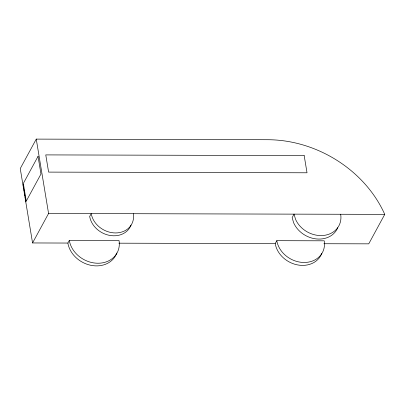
<?xml version="1.0" encoding="UTF-8"?>
<svg xmlns="http://www.w3.org/2000/svg" width="405" height="405" viewBox="0 0 405 405"><rect width="100%" height="100%" fill="white"/><g stroke="black" fill="none" stroke-linecap="round" stroke-linejoin="round"><path stroke-width="0.61" d="M323.919 243.729L368.742 243.845L384.75 214.377A113.263 94.294 28.5 0 0 267.821 139.72L36.258 139.107L20.25 168.576L32.562 242.954L67.868 243.051A26.077 21.708 28.5 0 0 90.917 265.315A26.077 21.708 28.5 0 0 116.792 252.983M32.562 242.954L48.57 213.486L36.258 139.107M67.868 243.051L69.306 240.393L119.04 240.524A26.077 21.708 28.5 0 1 97.944 263.24A26.077 21.708 28.5 0 1 69.306 240.393M118.857 243.182L275.213 243.597L276.797 240.681L324.243 240.808A24.882 20.711 28.5 0 1 304.115 262.481A24.882 20.711 28.5 0 1 276.797 240.681M48.57 213.486L384.75 214.377M340.62 214.26L340.747 214.685A24.482 20.382 28.5 0 1 323.438 235.457A24.482 20.382 28.5 0 1 295.523 219.262L294.05 214.134L292.152 217.632L293.62 222.755A24.482 20.382 28.5 0 0 316.113 238.915A24.482 20.382 28.5 0 0 337.735 227.731M23.11 184.65L23.313 185.875M23.515 187.105L23.718 188.335M23.925 189.56L24.128 190.79M24.33 192.021L24.533 193.251M24.735 194.476L24.938 195.706M25.145 196.936L25.955 201.847M133.336 213.708A22.088 18.387 28.5 0 1 115.471 232.946A22.088 18.387 28.5 0 1 91.221 213.597L89.672 216.447A22.088 18.387 28.5 0 0 109.056 235.28A22.088 18.387 28.5 0 0 131.028 225.094M321.747 253.474A24.882 20.711 28.5 0 1 296.961 264.794A24.882 20.711 28.5 0 1 275.213 243.597M38.045 156.365L23.338 183.435L26.264 201.103L40.966 174.028L38.045 156.365M304.175 155.586L45.765 154.902L48.61 172.105L307.025 172.788L304.175 155.586"/></g></svg>
